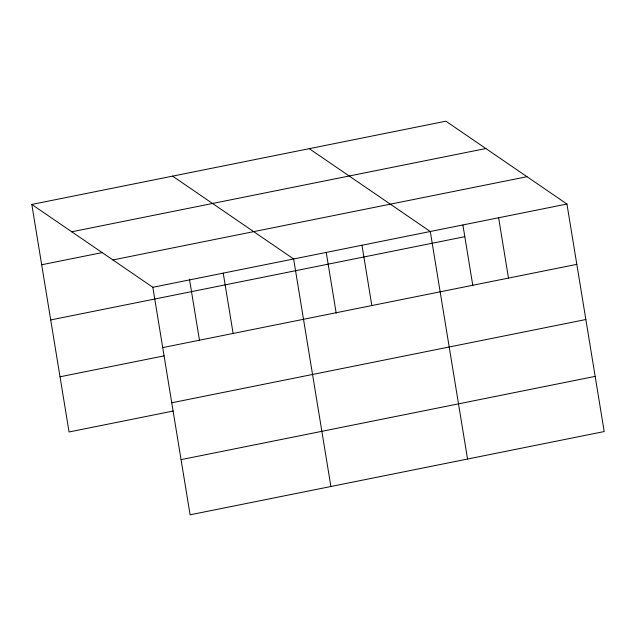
<?xml version="1.0" encoding="UTF-8"?>
<svg xmlns="http://www.w3.org/2000/svg" width="636" height="636" viewBox="0 0 636 636"><rect width="100%" height="100%" fill="white"/><g stroke="black" fill="none" stroke-linecap="round" stroke-linejoin="round"><path stroke-width="0.95" d="M31.8 204.442L445.9 121.198L566.938 204.029L604.2 431.558L190.1 514.802L152.839 287.281L31.8 204.442L69.062 431.971L173.207 411.031M71.741 231.782L485.848 148.53M41.674 264.759L102.428 252.548M112.898 259.941L526.998 176.697M152.839 287.281L566.938 204.029M50.713 319.94L464.813 236.687M162.713 347.598L576.82 264.345M60.023 376.79L164.175 355.85M171.752 402.779L585.851 319.526M181.061 459.629L595.161 376.377M309.247 148.665L430.286 231.504L467.547 459.025M172.595 176.14L293.633 258.971L330.895 486.5M498.616 217.766L508.49 278.083M462.913 225.072L472.842 285.699M361.964 245.242L371.837 305.558M326.26 252.548L336.19 313.174M223.236 273.13L233.11 333.447M189.449 279.053L199.537 340.642"/></g></svg>
